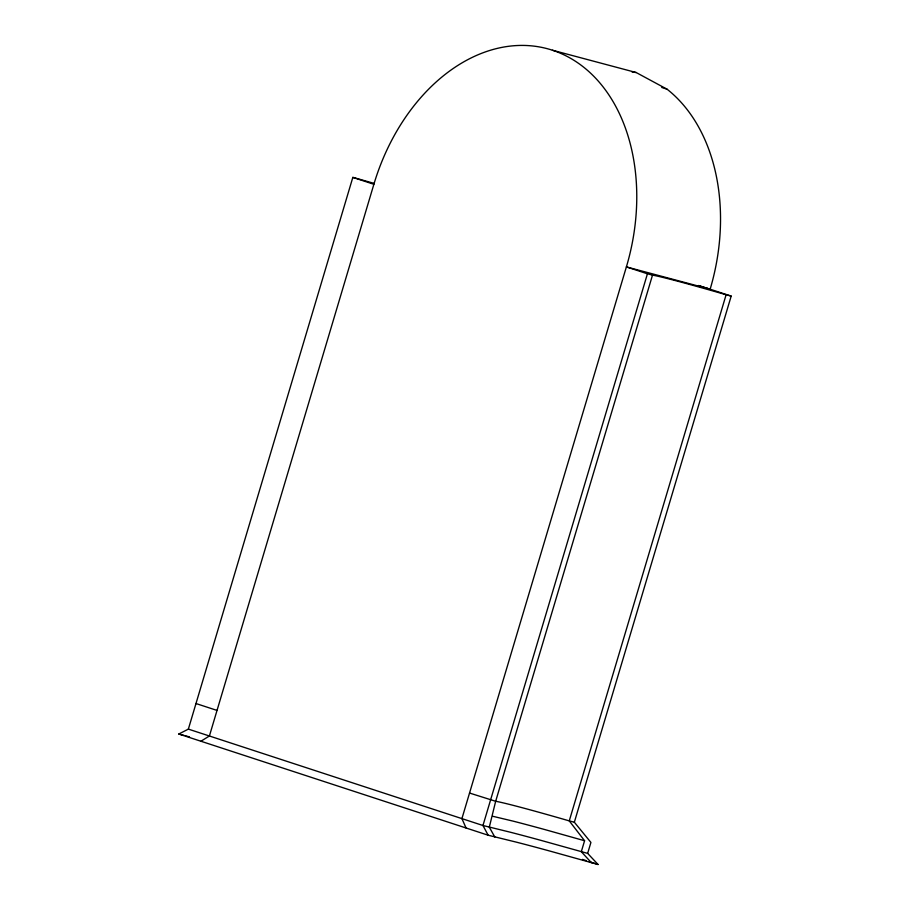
<?xml version="1.0" encoding="UTF-8"?>
<svg xmlns="http://www.w3.org/2000/svg" width="910" height="910" viewBox="0 0 910 910"><rect width="100%" height="100%" fill="white"/><g stroke="black" fill="none" stroke-linecap="round" stroke-linejoin="round"><path stroke-width="1.36" d="M494.812 836.995L489.307 827.19L495.666 801.278L652.504 275.138A107.869 3.014 16.6 0 1 726.112 294.749L731.185 296.103L574.346 822.231L590.92 842.433L587.655 853.387L598.075 864.5L550.129 851.134A176.335 4.925 16.6 0 0 516.505 842.182L488.147 835.221L178.815 734.006L188.359 729.115L482.96 825.506L509.964 832.127A167.94 4.686 16.6 0 1 541.996 840.658L587.655 853.387M188.359 729.115L352.83 177.393L357.903 178.747A107.869 3.014 16.6 0 0 374.078 183.388M731.185 296.103L710.141 289.209A183.081 132.746 -75.1 0 0 667.064 89.191L636.17 72.527L552.415 50.221A183.081 132.746 -75.1 0 0 373.873 184.286L209.402 735.997L200.905 741.24M652.504 275.138L647.431 273.796L482.96 825.506L488.147 835.221M726.112 294.749L569.262 820.888L584.584 840.738L581.308 851.703L591.42 862.726M632.029 71.958L636.17 72.527M492.572 816.236L513.229 821.161A167.94 4.686 16.6 0 1 545.261 829.692L584.584 840.738M574.346 822.231L569.262 820.888A107.869 3.014 16.6 0 0 495.666 801.278L469.537 793.042M178.815 734.006L184.138 735.428M185.469 735.78L189.507 736.929M661.729 87.451L667.064 89.191M707.605 288.538L698.402 285.524L710.141 289.209L626.387 266.903A183.081 132.746 -75.1 0 0 552.415 50.221M352.83 177.393L373.873 184.286M647.431 273.796L626.387 266.903L461.916 818.613L466.057 827.986M195.98 703.532L217.024 710.414M582.48 859.393L586.381 860.678M588.975 861.52L598.075 864.5"/></g></svg>
